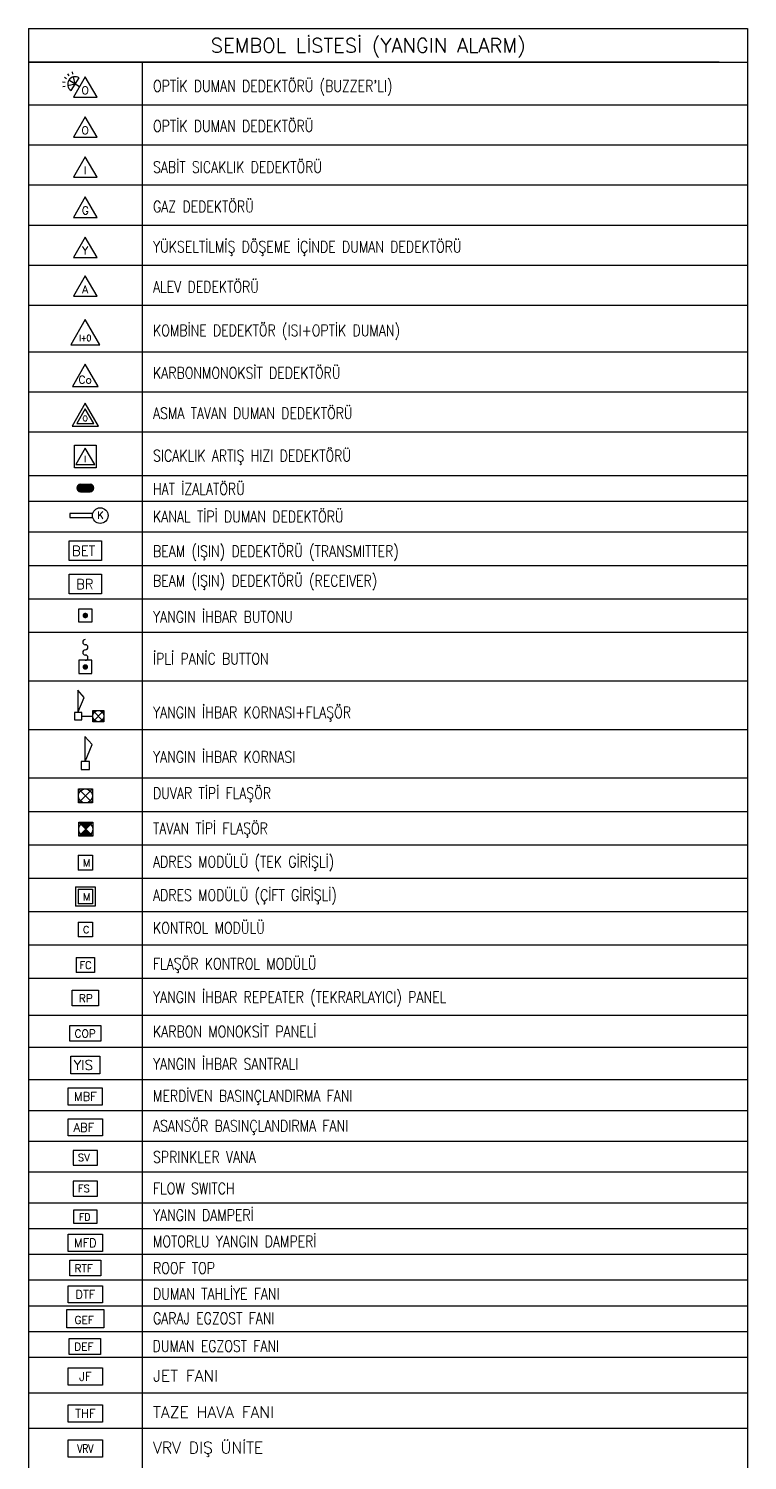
# Model space of a CAD drawing. Header units: metres. Extents: x -19121 to 152404, y -12107 to 29421.
# Drawn here: x -13294 to -10779, y 23747 to 28755 of the extents above; entities that cross this region are included whole.
import ezdxf
from ezdxf.enums import TextEntityAlignment as Align

# ---------------------------------------------------------------- set-up
doc = ezdxf.new("R2010")
doc.units = ezdxf.units.M
doc.header["$LTSCALE"] = 50
doc.header["$MEASUREMENT"] = 0
doc.linetypes.add('DASHDOT', pattern=[25.4, 12.7, -6.35, 0, -6.35])
for name, color, linetype, lineweight in [('E-ADRES MODÜLÜ (TEK GİRİŞLİ)', 7, 'Continuous', 30), ('E-ADRES MODÜLÜ (ÇİFT GİRİŞLİ)', 7, 'Continuous', 30), ('E-ALEV DEDEKTÖRÜ', 7, 'Continuous', 30), ('E-ASANSÖR BASINÇLANDIRMA FANI', 7, 'Continuous', 30), ('E-ASMA TAVAN DUMAN DEDEKTÖRÜ', 7, 'Continuous', 30), ('E-DUMAN EGZOST FANI', 7, 'Continuous', 30), ('E-DUMAN TAHLİYE FANI', 7, 'Continuous', 30), ('E-DUVAR TİPİ FLAŞÖR', 7, 'Continuous', 30), ('E-FLAŞÖR KONTROL MODÜLÜ', 7, 'Continuous', 30), ('E-FLOW SWITCH', 7, 'Continuous', 30), ('E-GARAJ EGZOST FANI', 7, 'Continuous', 30), ('E-GAZ DEDEKTÖRÜ', 7, 'Continuous', 30), ('E-HAT İZALATÖRÜ', 7, 'Continuous', 30), ('E-İPLİ PANİC BUTTON', 7, 'Continuous', 30), ('E-JET FAN', 7, 'Continuous', 30), ('E-KANAL TİPİ DUMAN DEDEKTÖRÜ', 7, 'Continuous', 30), ('E-KARBON MONOKSİT PANELİ', 7, 'Continuous', 30), ('E-KARBONMONOKSİT DEDEKTÖRÜ', 7, 'Continuous', 30), ('E-KOMBİNE DEDEKTÖR (ISI+OPTİK DUMAN)', 7, 'Continuous', 30), ('E-KONTROL MODÜLÜ', 7, 'Continuous', 30), ('E-MERDİVEN BASINÇLANDIRMA FANI', 7, 'Continuous', 30), ('E-MOTORLU YANGIN DAMPERİ', 7, 'Continuous', 30), ('E-OPTİK DUMAN DEDEKTÖRÜ', 7, 'Continuous', 30), ("E-OPTİK DUMAN DEDEKTÖRÜ (BUZZER'LI)", 7, 'Continuous', 30), ('E-SABİT SICAKLIK DEDEKTÖRÜ', 7, 'Continuous', 30), ('E-SICAKLIK ARTIŞ HIZI DEDEKTÖRÜ', 7, 'Continuous', 30), ('E-SPRINKLER VANA', 7, 'Continuous', 30), ('E-TAVAN TİPİ FLAŞÖR', 7, 'Continuous', 30), ('E-TAZE HAVA FANI', 7, 'Continuous', 30), ('E-VRV DIŞ ÜNİTE', 7, 'Continuous', 30), ('E-YANGIN', 7, 'Continuous', 30), ('E-YANGIN DAMPERİ', 7, 'Continuous', 30), ('E-YANGIN İHBAR BUTONU', 7, 'Continuous', 30), ('E-YANGIN İHBAR KORNASI', 7, 'Continuous', 30), ('E-YANGIN İHBAR KORNASI+FLAŞÖR', 7, 'Continuous', 30), ('E-YANGIN İHBAR REPEATER (TEKRARLAYICI) PANEL', 7, 'Continuous', 30), ('E-YANGIN İHBAR SANTRALI', 7, 'Continuous', 30), ('E-YAZI', 7, 'Continuous', 30), ('E-YÜKSELTİLMİŞ DÖŞEME İÇİNDE DUMAN DEDEKTÖRÜ', 7, 'Continuous', 30)]:
    doc.layers.add(name, color=color, linetype=linetype, lineweight=lineweight)
doc.styles.add('E-YAZI', font='txttw.shx', dxfattribs={"height": 200})
doc.styles.add('ROMANS8', font='Txttw.shx')

# ---------------------------------------------------------------- blocks, each defined once
blk = doc.blocks.new("100_OPTİK DUMAN DEDEKTÖRÜ (BUZZER'LI) 085")
at = {"layer": "E-OPTİK DUMAN DEDEKTÖRÜ (BUZZER'LI)", "color": 3}
for p, q in [((-3.55, 2.57), (-3.98, 2.64)), ((-3.29, 3.22), (-3.66, 3.45)), ((-2.81, 3.73), (-3.06, 4.08)), ((-1.03, 1.78), (-2.88, 2.96)), ((-2.17, 4.01), (-2.26, 4.44)), ((-1.78, 2.26), (-2.06, 3.54)), ((-3.53, 1.87), (-3.96, 1.77)), ((-1.78, 2.26), (-3.06, 1.97))]:
    blk.add_line(p, q, dxfattribs=at)
at = {"layer": "E-OPTİK DUMAN DEDEKTÖRÜ (BUZZER'LI)", "color": 4}
blk.add_line((-2.48, 1.15), (-1.07, 3.36), dxfattribs=at)
blk.add_lwpolyline([(2.06, 0), (0, 3.57), (-2.06, 0)], close=True, dxfattribs=at)
blk.add_arc((-1.78, 2.26), 1.31, 57.5754, 237.5754, dxfattribs=at)
at = {"layer": "E-OPTİK DUMAN DEDEKTÖRÜ (BUZZER'LI)", "color": 3, "style": 'E-YAZI'}
blk.add_text('O', height=1.36, dxfattribs=at).set_placement((-0.02, 1.2), align=Align.MIDDLE)
blk = doc.blocks.new('100_OPTİK DUMAN DEDEKTÖRÜ 085')
at = {"layer": 'E-OPTİK DUMAN DEDEKTÖRÜ', "color": 4}
blk.add_lwpolyline([(2.06, 0), (0, 3.57), (-2.06, 0)], close=True, dxfattribs=at)
at = {"layer": 'E-OPTİK DUMAN DEDEKTÖRÜ', "color": 3, "style": 'E-YAZI'}
blk.add_text('O', height=1.36, dxfattribs=at).set_placement((-0.02, 1.2), align=Align.MIDDLE)
blk = doc.blocks.new('100_SABİT SICAKLIK DEDEKTÖRÜ 085')
at = {"layer": 'E-SABİT SICAKLIK DEDEKTÖRÜ', "color": 4}
blk.add_lwpolyline([(2.06, 0), (0, 3.57), (-2.06, 0)], close=True, dxfattribs=at)
at = {"layer": 'E-SABİT SICAKLIK DEDEKTÖRÜ', "color": 3, "style": 'E-YAZI'}
blk.add_text('I', height=1.36, dxfattribs=at).set_placement((-0.02, 1.2), align=Align.MIDDLE)
blk = doc.blocks.new('100_GAZ DEDEKTÖRÜ 085')
at = {"layer": 'E-GAZ DEDEKTÖRÜ', "color": 4}
blk.add_lwpolyline([(2.06, 0), (0, 3.57), (-2.06, 0)], close=True, dxfattribs=at)
at = {"layer": 'E-GAZ DEDEKTÖRÜ', "color": 3, "style": 'E-YAZI'}
blk.add_text('G', height=1.36, dxfattribs=at).set_placement((-0.02, 1.2), align=Align.MIDDLE)
blk = doc.blocks.new('100_YÜKSELTİLMİŞ DÖŞEME İÇİNDE DUMAN DEDEKTÖRÜ 085')
at = {"layer": 'E-YÜKSELTİLMİŞ DÖŞEME İÇİNDE DUMAN DEDEKTÖRÜ', "color": 4}
blk.add_lwpolyline([(2.06, 0), (0, 3.57), (-2.06, 0)], close=True, dxfattribs=at)
at = {"layer": 'E-YÜKSELTİLMİŞ DÖŞEME İÇİNDE DUMAN DEDEKTÖRÜ', "color": 3, "style": 'E-YAZI'}
blk.add_text('Y', height=1.36, dxfattribs=at).set_placement((-0.02, 1.2), align=Align.MIDDLE)
blk = doc.blocks.new('100_KOMBİNE DEDEKTÖR (ISI+OPTİK DUMAN) 085')
at = {"layer": 'E-KOMBİNE DEDEKTÖR (ISI+OPTİK DUMAN)', "color": 4}
blk.add_lwpolyline([(2.55, 0), (0, 4.42), (-2.55, 0)], close=True, dxfattribs=at)
at = {"layer": 'E-KOMBİNE DEDEKTÖR (ISI+OPTİK DUMAN)', "color": 3, "style": 'E-YAZI', "width": 0.8}
blk.add_text('I+O', height=1.102, dxfattribs=at).set_placement((-0.02, 1.22), align=Align.MIDDLE)
blk = doc.blocks.new('100_KARBONMONOKSİT DEDEKTÖRÜ 085')
at = {"layer": 'E-KARBONMONOKSİT DEDEKTÖRÜ', "color": 4}
blk.add_lwpolyline([(2.26, 0), (0, 3.92), (-2.26, 0)], close=True, dxfattribs=at)
at = {"layer": 'E-KARBONMONOKSİT DEDEKTÖRÜ', "color": 3, "style": 'E-YAZI'}
blk.add_text('Co', height=1.36, dxfattribs=at).set_placement((-0.02, 1.2), align=Align.MIDDLE)
blk = doc.blocks.new('100_ASMA TAVAN DUMAN DEDEKTÖRÜ 085')
at = {"layer": 'E-ASMA TAVAN DUMAN DEDEKTÖRÜ', "color": 4}
blk.add_lwpolyline([(2.33, 0), (0, 4.04), (-2.33, 0)], close=True, dxfattribs=at)
at = {"layer": 'E-ASMA TAVAN DUMAN DEDEKTÖRÜ', "color": 3}
blk.add_lwpolyline([(1.48, 0.49), (0, 3.06), (-1.48, 0.49)], close=True, dxfattribs=at)
at = {"layer": 'E-ASMA TAVAN DUMAN DEDEKTÖRÜ', "color": 3, "style": 'E-YAZI'}
blk.add_text('O', height=0.979, dxfattribs=at).set_placement((-0.02, 1.35), align=Align.MIDDLE)
blk = doc.blocks.new('100_SICAKLIK ARTIŞ HIZI DEDEKTÖRÜ')
at = {"layer": 'E-SICAKLIK ARTIŞ HIZI DEDEKTÖRÜ', "color": 4}
for points in [[(-2.26, 4.64), (2.26, 4.64), (2.26, 0), (-2.26, 0)], [(1.94, 0.66), (0, 4.02), (-1.94, 0.66)]]:
    blk.add_lwpolyline(points, close=True, dxfattribs=at)
at = {"layer": 'E-SICAKLIK ARTIŞ HIZI DEDEKTÖRÜ', "color": 3, "style": 'E-YAZI'}
blk.add_text('I', height=1.28, dxfattribs=at).set_placement((-0.02, 1.79), align=Align.MIDDLE)
blk = doc.blocks.new('100_HAT İZALATÖRÜ')
at = {"layer": 'E-HAT İZALATÖRÜ', "color": 4}
for p, q in [((-1.01, 1.52), (-1.01, 0)), ((-1.01, 1.52), (1.01, 1.52)), ((-1.01, 0), (1.01, 0)), ((1.01, 1.52), (1.01, 0))]:
    blk.add_line(p, q, dxfattribs=at)
at = {"layer": 'E-HAT İZALATÖRÜ', "color": 4, "const_width": 0.758, "flags": 128}
for points in [[(-1.01, 1.14, 0.414214), (-1.39, 0.76, 0.414214), (-1.01, 0.38, 0.414214)], [(1.01, 1.14, -0.414214), (1.39, 0.76, -0.414214), (1.01, 0.38, -0.414214)]]:
    blk.add_lwpolyline(points, format="xyb", dxfattribs=at)
at = {"layer": 'E-HAT İZALATÖRÜ', "color": 4}
for centre, start, end in [((-1.01, 0.76), 90, 270), ((1.01, 0.76), 270, 90)]:
    blk.add_arc(centre, 0.758, start, end, dxfattribs=at)
blk.add_solid([(-1.01, 1.52), (1.01, 1.52), (-1.01, 0), (1.01, 0)], dxfattribs=at)
blk = doc.blocks.new('*U209')
at = {"layer": 'E-KANAL TİPİ DUMAN DEDEKTÖRÜ', "color": 4}
for p, q in [((-6.22, 0.42), (-6.22, -0.42)), ((-1.55, 0.42), (-6.22, 0.42)), ((-6.22, -0.42), (-1.55, -0.42))]:
    blk.add_line(p, q, dxfattribs=at)
blk.add_circle((0, 0), 1.61, dxfattribs=at)
at = {"layer": 'E-KANAL TİPİ DUMAN DEDEKTÖRÜ', "color": 3, "style": 'ROMANS8'}
blk.add_text('K', height=1.5, rotation=359.9592, dxfattribs=at).set_placement((0.06, 0.1), align=Align.MIDDLE)
blk = doc.blocks.new('100_SPRINKLER VANA')
at = {"layer": 'E-SPRINKLER VANA', "color": 4}
blk.add_lwpolyline([(-2.53, 0), (2.53, 0), (2.53, 3.05), (-2.53, 3.05)], close=True, dxfattribs=at)
at = {"layer": 'E-SPRINKLER VANA', "color": 3, "style": 'E-YAZI'}
blk.add_text('SV', height=1.505, dxfattribs=at).set_placement((-1.52, 0.82))
blk = doc.blocks.new('100_FLOW SWITCH')
at = {"layer": 'E-FLOW SWITCH', "color": 4}
blk.add_lwpolyline([(-2.53, 0), (2.53, 0), (2.53, 3.05), (-2.53, 3.05)], close=True, dxfattribs=at)
at = {"layer": 'E-FLOW SWITCH', "color": 3, "style": 'E-YAZI'}
blk.add_text('FS', height=1.505, dxfattribs=at).set_placement((-1.52, 0.82))
blk = doc.blocks.new('100_YANGIN DAMPERİ')
at = {"layer": 'E-YANGIN DAMPERİ', "color": 4}
blk.add_lwpolyline([(-2.35, 2.83), (2.35, 2.83), (2.35, 0), (-2.35, 0)], close=True, dxfattribs=at)
at = {"layer": 'E-YANGIN DAMPERİ', "color": 3, "style": 'E-YAZI'}
blk.add_text('FD', height=1.4, dxfattribs=at).set_placement((-1.28, 0.68))
blk = doc.blocks.new('BEAM (IŞIN) DEDEKTÖRÜ (TRANSMİTTER)')
at = {"layer": 'E-YANGIN', "color": 4}
blk.add_lwpolyline([(-33.6, 40.6), (33.6, 40.6), (33.6, 0), (-33.6, 0)], close=True, dxfattribs=at)
at = {"layer": 'E-YANGIN', "color": 3, "style": 'E-YAZI'}
blk.add_text('BET', height=20, dxfattribs=at).set_placement((-27.5, 9.7))
blk = doc.blocks.new('BEAM (IŞIN) DEDEKTÖR (RECİEVER)')
at = {"layer": 'E-YANGIN', "color": 4}
blk.add_lwpolyline([(-33.6, 40.6), (33.6, 40.6), (33.6, 0), (-33.6, 0)], close=True, dxfattribs=at)
at = {"layer": 'E-YANGIN', "color": 3, "style": 'E-YAZI'}
blk.add_text('BR', height=20, dxfattribs=at).set_placement((-19.1, 9.7))
blk = doc.blocks.new('100_YANGIN İHBAR BUTONU 085')
at = {"layer": 'E-YANGIN İHBAR BUTONU', "color": 4}
blk.add_lwpolyline([(-1.16, -1.16), (-1.16, 1.16), (1.16, 1.16), (1.16, -1.16)], close=True, dxfattribs=at)
at = {"layer": 'E-YANGIN İHBAR BUTONU', "color": 3, "const_width": 0.483}
blk.add_lwpolyline([(-0.24, 0, 1), (0.24, 0, 1)], format="xyb", close=True, dxfattribs=at)
blk = doc.blocks.new('100_İPLİ PANİC BUTTON')
at = {"layer": 'E-İPLİ PANİC BUTTON', "color": 4}
blk.add_lwpolyline([(1.36, 0), (1.36, 2.73), (-1.36, 2.73), (-1.36, 0)], close=True, dxfattribs=at)
at = {"layer": 'E-İPLİ PANİC BUTTON', "color": 3, "const_width": 0.569}
blk.add_lwpolyline([(0.28, 1.36, -1), (-0.28, 1.36, -1)], format="xyb", close=True, dxfattribs=at)
at = {"layer": 'E-İPLİ PANİC BUTTON', "color": 4}
for centre, start, end in [((0, 6.46), 90, 270), ((0, 5.4), 270, 90), ((0, 4.33), 90, 270), ((0, 3.26), 270, 90)]:
    blk.add_arc(centre, 0.533, start, end, dxfattribs=at)
blk = doc.blocks.new('100_YANGIN İHBAR KORNASI+FLAŞÖR 085')
at = {"layer": 'E-YANGIN İHBAR KORNASI+FLAŞÖR', "color": 4}
for p, q in [((0.56, 5.32), (0.56, 1.4)), ((1.69, 4.04), (0.56, 5.32)), ((0.58, 1.4), (1.69, 4.04)), ((-0.02, 1.4), (-0.02, 0.11)), ((1.27, 1.4), (-0.02, 1.4)), ((-0.02, 0.11), (1.27, 0.11)), ((1.27, 0.11), (1.27, 1.4)), ((1.27, 0.76), (3.17, 0.76)), ((3.17, 1.74), (5.13, -0.22))]:
    blk.add_line(p, q, dxfattribs=at)
blk.add_lwpolyline([(3.17, -0.22), (3.17, 1.74), (5.13, 1.74), (5.13, -0.22)], close=True, dxfattribs=at)
blk.add_lwpolyline([(5.13, 1.74), (3.17, -0.22)], dxfattribs=at)
blk.add_circle((4.15, 0.76), 0.979, dxfattribs=at)
blk = doc.blocks.new('100_YANGIN İHBAR KORNASI')
at = {"layer": 'E-YANGIN İHBAR KORNASI', "color": 4}
for p, q in [((-0.08, 6.8), (-0.08, 1.68)), ((1.4, 5.14), (-0.08, 6.8)), ((-0.05, 1.68), (1.4, 5.14)), ((-0.84, 1.68), (-0.84, 0)), ((0.84, 1.68), (-0.84, 1.68)), ((-0.84, 0), (0.84, 0)), ((0.84, 0), (0.84, 1.68))]:
    blk.add_line(p, q, dxfattribs=at)
blk = doc.blocks.new('100_DUVAR TİPİ FLAŞÖR 085')
at = {"layer": 'E-DUVAR TİPİ FLAŞÖR', "color": 4}
blk.add_line((-1.22, 2.45), (1.22, 0), dxfattribs=at)
blk.add_lwpolyline([(-1.22, 0), (-1.22, 2.45), (1.22, 2.45), (1.22, 0)], close=True, dxfattribs=at)
blk.add_lwpolyline([(1.22, 2.45), (-1.22, 0)], dxfattribs=at)
blk.add_circle((0, 1.22), 1.22, dxfattribs=at)
blk = doc.blocks.new('100_TAVAN TİPİ FLAŞÖR 085')
at = {"layer": 'E-TAVAN TİPİ FLAŞÖR', "color": 4}
blk.add_line((-1.224, 0), (1.224, 2.448), dxfattribs=at)
blk.add_lwpolyline([(1.224, 0), (-1.224, 0), (-1.224, 2.448), (1.224, 2.448)], close=True, dxfattribs=at)
blk.add_lwpolyline([(-1.224, 2.448), (1.224, 0)], dxfattribs=at)
blk.add_circle((0, 1.224), 1.224, dxfattribs=at)
for points in [[(0, 1.224), (-1.224, 2.448), (1.224, 2.448)], [(-1.224, 0), (0, 1.224), (1.224, 0)]]:
    blk.add_solid(points, dxfattribs=at)
blk = doc.blocks.new('100_ADRES MODÜLÜ (TEK GİRİŞLİ) 085')
at = {"layer": 'E-ADRES MODÜLÜ (TEK GİRİŞLİ)', "color": 4}
for p, q in [((-1.27, 2.59), (1.27, 2.59)), ((-1.27, 2.59), (-1.27, 0)), ((1.27, 2.59), (1.27, 0)), ((1.27, 0), (-1.27, 0))]:
    blk.add_line(p, q, dxfattribs=at)
at = {"layer": 'E-ADRES MODÜLÜ (TEK GİRİŞLİ)', "color": 3, "style": 'E-YAZI'}
blk.add_text('M', height=1.27, dxfattribs=at).set_placement((-0.42, 0.62))
blk = doc.blocks.new('100_ADRES MODÜLÜ (ÇİFT GİRİŞLİ)')
at = {"layer": 'E-ADRES MODÜLÜ (ÇİFT GİRİŞLİ)', "color": 4}
for p, q in [((-1.99, 4.03), (1.99, 4.03)), ((-1.99, 4.03), (-1.99, 0)), ((1.99, 4.03), (1.99, 0)), ((1.99, 0), (-1.99, 0))]:
    blk.add_line(p, q, dxfattribs=at)
at = {"layer": 'E-ADRES MODÜLÜ (ÇİFT GİRİŞLİ)', "color": 3}
for p, q in [((-1.5, 3.54), (1.5, 3.54)), ((-1.5, 3.54), (-1.5, 0.5)), ((1.5, 3.54), (1.5, 0.5)), ((1.5, 0.5), (-1.5, 0.5))]:
    blk.add_line(p, q, dxfattribs=at)
at = {"layer": 'E-ADRES MODÜLÜ (ÇİFT GİRİŞLİ)', "color": 3, "style": 'E-YAZI'}
blk.add_text('M', height=1.5, dxfattribs=at).set_placement((-0.49, 1.22))
blk = doc.blocks.new('100_KONTROL MODÜLÜ 085')
at = {"layer": 'E-KONTROL MODÜLÜ', "color": 4}
for p, q in [((-1.27, 2.59), (1.27, 2.59)), ((-1.27, 2.59), (-1.27, 0)), ((1.27, 2.59), (1.27, 0)), ((1.27, 0), (-1.27, 0))]:
    blk.add_line(p, q, dxfattribs=at)
at = {"layer": 'E-KONTROL MODÜLÜ', "color": 3, "style": 'E-YAZI'}
blk.add_text('C', height=1.27, dxfattribs=at).set_placement((-0.42, 0.62))
blk = doc.blocks.new('100_FLAŞÖR KONTROL MODÜLÜ')
at = {"layer": 'E-FLAŞÖR KONTROL MODÜLÜ', "color": 4}
for p, q in [((-1.63, 2.59), (1.63, 2.59)), ((-1.63, 2.59), (-1.63, 0)), ((1.63, 2.59), (1.63, 0)), ((1.63, 0), (-1.63, 0))]:
    blk.add_line(p, q, dxfattribs=at)
at = {"layer": 'E-FLAŞÖR KONTROL MODÜLÜ', "color": 3, "style": 'E-YAZI'}
blk.add_text('FC', height=1.275, dxfattribs=at).set_placement((-1.03, 0.62))
blk = doc.blocks.new('100_YANGIN İHBAR REPEATER (TEKRARLAYICI) PANEL')
at = {"layer": 'E-YANGIN İHBAR REPEATER (TEKRARLAYICI) PANEL', "color": 4}
blk.add_lwpolyline([(-2.69, 3.25), (2.69, 3.25), (2.69, 0), (-2.69, 0)], close=True, dxfattribs=at)
at = {"layer": 'E-YANGIN İHBAR REPEATER (TEKRARLAYICI) PANEL', "color": 3, "style": 'E-YAZI'}
blk.add_text('RP', height=1.6, dxfattribs=at).set_placement((-1.34, 0.77))
blk = doc.blocks.new('100_KARBON MONOKSİT PANELİ')
at = {"layer": 'E-KARBON MONOKSİT PANELİ', "color": 4}
blk.add_lwpolyline([(-3.22, 0), (-3.22, 3.25), (3.22, 3.25), (3.22, 0)], close=True, dxfattribs=at)
at = {"layer": 'E-KARBON MONOKSİT PANELİ', "color": 3, "style": 'E-YAZI'}
blk.add_text('COP', height=1.6, dxfattribs=at).set_placement((-2.23, 0.77))
blk = doc.blocks.new('100_YANGIN İHBAR SANTRALI')
at = {"layer": 'E-YANGIN İHBAR SANTRALI', "color": 4}
blk.add_lwpolyline([(-3.01, 3.64), (3.01, 3.64), (3.01, 0), (-3.01, 0)], close=True, dxfattribs=at)
at = {"layer": 'E-YANGIN İHBAR SANTRALI', "color": 3, "style": 'E-YAZI'}
blk.add_text('YIS', height=2, dxfattribs=at).set_placement((-2.37, 0.81))
blk = doc.blocks.new('100_MERDİVEN BASINÇLANDIRMA FANI')
at = {"layer": 'E-MERDİVEN BASINÇLANDIRMA FANI', "color": 4}
blk.add_lwpolyline([(-3.22, 0), (-3.22, 3.25), (3.22, 3.25), (3.22, 0)], close=True, dxfattribs=at)
at = {"layer": 'E-MERDİVEN BASINÇLANDIRMA FANI', "color": 3, "style": 'E-YAZI'}
blk.add_text('MBF', height=1.6, dxfattribs=at).set_placement((0, 1.62), align=Align.MIDDLE_CENTER)
blk = doc.blocks.new('E-ROOF TOP')
at = {"layer": 'E-DUMAN TAHLİYE FANI', "color": 4}
blk.add_lwpolyline([(-32.2, 0), (-32.2, 32.5), (32.2, 32.5), (32.2, 0)], close=True, dxfattribs=at)
at = {"layer": 'E-DUMAN TAHLİYE FANI', "color": 3, "style": 'E-YAZI'}
blk.add_text('RTF', height=16, dxfattribs=at).set_placement((-22.3, 7.7))
blk = doc.blocks.new('100_ASANSÖR BASINÇLANDIRMA FANI')
at = {"layer": 'E-ASANSÖR BASINÇLANDIRMA FANI', "color": 4}
blk.add_lwpolyline([(-2.9, 0), (-2.9, 2.92), (2.9, 2.92), (2.9, 0)], close=True, dxfattribs=at)
at = {"layer": 'E-ASANSÖR BASINÇLANDIRMA FANI', "color": 3, "style": 'E-YAZI'}
blk.add_text('ABF', height=1.44, dxfattribs=at).set_placement((-2, 0.7))
blk = doc.blocks.new('A$C4053522B')
at = {"layer": 'E-TAZE HAVA FANI', "color": 4}
blk.add_lwpolyline([(-35, 0), (-35, 35.3), (35, 35.3), (35, 0)], close=True, dxfattribs=at)
at = {"layer": 'E-TAZE HAVA FANI', "color": 3, "style": 'E-YAZI'}
blk.add_text('THF', height=17.38, dxfattribs=at).set_placement((0, 17.6), align=Align.MIDDLE_CENTER)
blk = doc.blocks.new('A$C32AC39E3')
at = {"layer": 'E-DUMAN TAHLİYE FANI', "color": 4}
blk.add_lwpolyline([(-35, 0), (-35, 35.3), (35, 35.3), (35, 0)], close=True, dxfattribs=at)
at = {"layer": 'E-DUMAN TAHLİYE FANI', "color": 3, "style": 'E-YAZI'}
blk.add_text('DTF', height=17.38, dxfattribs=at).set_placement((0, 17.6), align=Align.MIDDLE_CENTER)
blk = doc.blocks.new('A$C47E2680B')
at = {"layer": 'E-VRV DIŞ ÜNİTE', "color": 4}
blk.add_lwpolyline([(-35, 0), (-35, 35.3), (35, 35.3), (35, 0)], close=True, dxfattribs=at)
at = {"layer": 'E-VRV DIŞ ÜNİTE', "color": 3, "style": 'E-YAZI', "width": 0.8}
blk.add_text('VRV', height=17.38, dxfattribs=at).set_placement((0, 17.6), align=Align.MIDDLE_CENTER)
blk = doc.blocks.new('A$C023E13E7')
at = {"layer": 'E-JET FAN', "color": 4}
blk.add_lwpolyline([(-35, 0), (-35, 35.3), (35, 35.3), (35, 0)], close=True, dxfattribs=at)
at = {"layer": 'E-JET FAN', "color": 3, "style": 'E-YAZI'}
blk.add_text('JF', height=17.38, dxfattribs=at).set_placement((0, 17.6), align=Align.MIDDLE_CENTER)
blk = doc.blocks.new('A$C273B43C7')
at = {"layer": 'E-MOTORLU YANGIN DAMPERİ', "color": 4}
blk.add_lwpolyline([(-35, 0), (-35, 35.3), (35, 35.3), (35, 0)], close=True, dxfattribs=at)
at = {"layer": 'E-MOTORLU YANGIN DAMPERİ', "color": 3, "style": 'E-YAZI'}
blk.add_text('MFD', height=17.38, dxfattribs=at).set_placement((0, 17.6), align=Align.MIDDLE_CENTER)
blk = doc.blocks.new('100_DUMAN EGZOST FANI 1')
at = {"layer": 'E-DUMAN EGZOST FANI', "color": 4}
blk.add_lwpolyline([(-3.22, 0), (-3.22, 3.25), (3.22, 3.25), (3.22, 0)], close=True, dxfattribs=at)
at = {"layer": 'E-DUMAN EGZOST FANI', "color": 3, "style": 'E-YAZI'}
blk.add_text('DEF', height=1.6, dxfattribs=at).set_placement((-2.23, 0.77))
blk = doc.blocks.new('10_ALEV DEDEKTÖRÜ')
at = {"layer": 'E-ALEV DEDEKTÖRÜ', "color": 4}
blk.add_lwpolyline([(41.2, -35.7), (0, 35.7), (-41.2, -35.7)], close=True, dxfattribs=at)
at = {"layer": 'E-ALEV DEDEKTÖRÜ', "color": 3, "style": 'E-YAZI'}
blk.add_text('A', height=27.2, dxfattribs=at).set_placement((-0.4, -11.6), align=Align.MIDDLE)

msp = doc.modelspace()

# ---------------------------------------------------------------- linework, layer by layer
at = {"layer": 'E-GARAJ EGZOST FANI', "color": 4}
msp.add_lwpolyline([(-13160, 24209.9), (-13160, 24274.8), (-13031.1, 24274.8), (-13031.1, 24209.9)], close=True, dxfattribs=at)
at = {"layer": 'E-YAZI', "color": 4}
for p, q in [((-13294, 28755), (-13294, 21612.5)), ((-13294, 28755), (-10779.4, 28755)), ((-10779.4, 28755), (-10779.4, 21612.5)), ((-13294, 28637.2), (-10779.4, 28637.2)), ((-10878.3, 28637.2), (-13294, 28637.2))]:
    msp.add_line(p, q, dxfattribs=at)
at = {"layer": 'E-YAZI', "color": 7}
for p, q in [((-13294, 28637.2), (-10779.4, 28637.2)), ((-12897.1, 28637.2), (-12897.1, 21612.5)), ((-10779.4, 28487.4), (-13294, 28487.4)), ((-10779.4, 28347.1), (-13294, 28347.1)), ((-10779.4, 28206.9), (-13294, 28206.9)), ((-10779.4, 28066.7), (-13294, 28066.7)), ((-10779.4, 27926.5), (-13294, 27926.5)), ((-10779.4, 27786.3), (-13294, 27786.3)), ((-10779.4, 27623.4), (-13294, 27623.4)), ((-10779.4, 27483.2), (-13294, 27483.2)), ((-10779.4, 27343.7), (-13294, 27343.7)), ((-10779.4, 27191.2), (-13294, 27191.2)), ((-10779.4, 27101.2), (-13294, 27101.2)), ((-10779.4, 26993.7), (-13294, 26993.7))]:
    msp.add_line(p, q, dxfattribs=at)
at = {"layer": 'E-YAZI', "color": 7, "linetype": 'Continuous'}
for p, q in [((-13294, 26877), (-10779.4, 26877)), ((-13294, 26760.3), (-10779.4, 26760.3)), ((-13294, 26643.6), (-10779.4, 26643.6)), ((-13294, 26473.6), (-10779.4, 26473.6)), ((-13294, 26303.6), (-10779.4, 26303.6)), ((-13294, 26133.6), (-10779.4, 26133.6)), ((-13294, 26016.9), (-10779.4, 26016.9)), ((-13294, 25900.2), (-10779.4, 25900.2)), ((-13294, 25783.4), (-10779.4, 25783.4)), ((-13294, 25666.7), (-10779.4, 25666.7)), ((-13294, 25550), (-10779.4, 25550)), ((-13294, 25433.3), (-10779.4, 25433.3)), ((-13294, 25304.3), (-10779.4, 25304.3)), ((-13294, 25191.6), (-10779.4, 25191.6)), ((-13294, 25078.5), (-10779.4, 25078.5)), ((-13294, 24970.9), (-10779.4, 24970.9)), ((-13294, 24863.2), (-10779.4, 24863.2)), ((-13294, 24755.6), (-10779.4, 24755.6)), ((-13294, 24648), (-10779.4, 24648)), ((-13294, 24557.8), (-10779.4, 24557.8)), ((-13294, 24467.7), (-10779.4, 24467.7)), ((-13294, 24377.6), (-10779.4, 24377.6)), ((-13294, 24287.5), (-10779.4, 24287.5)), ((-13294, 24197.3), (-10779.4, 24197.3)), ((-13294, 24107.2), (-10779.4, 24107.2)), ((-13294, 23983.2), (-10779.4, 23983.2)), ((-13294, 23859.2), (-10779.4, 23859.2))]:
    msp.add_line(p, q, dxfattribs=at)

# ---------------------------------------------------------------- block references
at = {"layer": 'E-ADRES MODÜLÜ (TEK GİRİŞLİ)', "xscale": 20, "yscale": 20, "zscale": 20}
msp.add_blockref('100_ADRES MODÜLÜ (TEK GİRİŞLİ) 085', (-13095.6, 25811.4), dxfattribs=at)
at = {"layer": 'E-ADRES MODÜLÜ (ÇİFT GİRİŞLİ)', "xscale": 17, "yscale": 17, "zscale": 17}
msp.add_blockref('100_ADRES MODÜLÜ (ÇİFT GİRİŞLİ)', (-13095.6, 25684.7), dxfattribs=at)
at = {"layer": 'E-ALEV DEDEKTÖRÜ', "color": 4, "linetype": 'DASHDOT'}
msp.add_blockref('10_ALEV DEDEKTÖRÜ', (-13095.6, 27854.3), dxfattribs=at)
at = {"layer": 'E-ASANSÖR BASINÇLANDIRMA FANI', "xscale": 20.52184110231603, "yscale": 20.52184110231603, "zscale": 20.52184110231603}
msp.add_blockref('100_ASANSÖR BASINÇLANDIRMA FANI', (-13095.6, 24881.8), dxfattribs=at)
at = {"layer": 'E-ASMA TAVAN DUMAN DEDEKTÖRÜ', "xscale": 20, "yscale": 20, "zscale": 20}
msp.add_blockref('100_ASMA TAVAN DUMAN DEDEKTÖRÜ 085', (-13095.6, 27364.3), dxfattribs=at)
at = {"layer": 'E-DUMAN EGZOST FANI', "xscale": 17, "yscale": 17, "zscale": 17}
msp.add_blockref('100_DUMAN EGZOST FANI 1', (-13097.2, 24117.4), dxfattribs=at)
at = {"layer": 'E-DUMAN TAHLİYE FANI', "color": 6, "xscale": 1.7, "yscale": 1.7, "zscale": 1.7}
msp.add_blockref('E-ROOF TOP', (-13095.6, 24391.6), dxfattribs=at)
at = {"layer": 'E-DUMAN TAHLİYE FANI', "color": 1, "linetype": 'Continuous', "ltscale": 100, "xscale": 1.7, "yscale": 1.7, "zscale": 1.7}
msp.add_blockref('A$C32AC39E3', (-13095.6, 24297.3), dxfattribs=at)
at = {"layer": 'E-DUVAR TİPİ FLAŞÖR', "xscale": 20, "yscale": 20, "zscale": 20}
msp.add_blockref('100_DUVAR TİPİ FLAŞÖR 085', (-13095.5, 26046.4), dxfattribs=at)
at = {"layer": 'E-FLAŞÖR KONTROL MODÜLÜ', "xscale": 20, "yscale": 20, "zscale": 20}
msp.add_blockref('100_FLAŞÖR KONTROL MODÜLÜ', (-13095.6, 25453.7), dxfattribs=at)
at = {"layer": 'E-FLOW SWITCH', "xscale": 17, "yscale": 17, "zscale": 17}
msp.add_blockref('100_FLOW SWITCH', (-13095.6, 24671.2), dxfattribs=at)
at = {"layer": 'E-GAZ DEDEKTÖRÜ', "xscale": 20, "yscale": 20, "zscale": 20}
msp.add_blockref('100_GAZ DEDEKTÖRÜ 085', (-13095.6, 28094.9), dxfattribs=at)
at = {"layer": 'E-HAT İZALATÖRÜ', "xscale": 17, "yscale": 17, "zscale": 17}
msp.add_blockref('100_HAT İZALATÖRÜ', (-13095.6, 27135.1), dxfattribs=at)
at = {"layer": 'E-İPLİ PANİC BUTTON', "xscale": 17, "yscale": 17, "zscale": 17}
msp.add_blockref('100_İPLİ PANİC BUTTON', (-13095.6, 26499.1), dxfattribs=at)
at = {"layer": 'E-JET FAN', "linetype": 'Continuous', "ltscale": 100, "xscale": 1.7, "yscale": 1.7, "zscale": 1.7}
msp.add_blockref('A$C023E13E7', (-13095.6, 24009.9), dxfattribs=at)
at = {"layer": 'E-KANAL TİPİ DUMAN DEDEKTÖRÜ', "xscale": 17, "yscale": 17, "zscale": 17}
msp.add_blockref('*U209', (-13043.5, 27051.7), dxfattribs=at)
at = {"layer": 'E-KARBON MONOKSİT PANELİ', "xscale": 17, "yscale": 17, "zscale": 17}
msp.add_blockref('100_KARBON MONOKSİT PANELİ', (-13095.6, 25213), dxfattribs=at)
at = {"layer": 'E-KARBONMONOKSİT DEDEKTÖRÜ', "color": 4, "xscale": 20, "yscale": 20, "zscale": 20}
msp.add_blockref('100_KARBONMONOKSİT DEDEKTÖRÜ 085', (-13095.6, 27502.9), dxfattribs=at)
at = {"layer": 'E-KOMBİNE DEDEKTÖR (ISI+OPTİK DUMAN)', "xscale": 20, "yscale": 20, "zscale": 20}
msp.add_blockref('100_KOMBİNE DEDEKTÖR (ISI+OPTİK DUMAN) 085', (-13095.6, 27648.6), dxfattribs=at)
at = {"layer": 'E-KONTROL MODÜLÜ', "xscale": 20, "yscale": 20, "zscale": 20}
msp.add_blockref('100_KONTROL MODÜLÜ 085', (-13095.6, 25577.9), dxfattribs=at)
at = {"layer": 'E-MERDİVEN BASINÇLANDIRMA FANI', "xscale": 18.46965699208443, "yscale": 18.46965699208443, "zscale": 18.46965699208443}
msp.add_blockref('100_MERDİVEN BASINÇLANDIRMA FANI', (-13095.6, 24989.4), dxfattribs=at)
at = {"layer": 'E-MOTORLU YANGIN DAMPERİ', "linetype": 'Continuous', "ltscale": 100, "xscale": 1.7, "yscale": 1.7, "zscale": 1.7}
msp.add_blockref('A$C273B43C7', (-13095.6, 24477.5), dxfattribs=at)
at = {"layer": 'E-OPTİK DUMAN DEDEKTÖRÜ', "xscale": 20, "yscale": 20, "zscale": 20}
msp.add_blockref('100_OPTİK DUMAN DEDEKTÖRÜ 085', (-13095.6, 28375.3), dxfattribs=at)
at = {"layer": "E-OPTİK DUMAN DEDEKTÖRÜ (BUZZER'LI)", "xscale": 20, "yscale": 20, "zscale": 20}
msp.add_blockref("100_OPTİK DUMAN DEDEKTÖRÜ (BUZZER'LI) 085", (-13095.6, 28515.5), dxfattribs=at)
at = {"layer": 'E-SABİT SICAKLIK DEDEKTÖRÜ', "xscale": 20, "yscale": 20, "zscale": 20}
msp.add_blockref('100_SABİT SICAKLIK DEDEKTÖRÜ 085', (-13095.6, 28235.1), dxfattribs=at)
at = {"layer": 'E-SICAKLIK ARTIŞ HIZI DEDEKTÖRÜ', "xscale": 17, "yscale": 17, "zscale": 17}
msp.add_blockref('100_SICAKLIK ARTIŞ HIZI DEDEKTÖRÜ', (-13095.6, 27218.8), dxfattribs=at)
at = {"layer": 'E-SPRINKLER VANA', "xscale": 17, "yscale": 17, "zscale": 17}
msp.add_blockref('100_SPRINKLER VANA', (-13095.6, 24778.9), dxfattribs=at)
at = {"layer": 'E-TAVAN TİPİ FLAŞÖR', "xscale": 20, "yscale": 20, "zscale": 20}
msp.add_blockref('100_TAVAN TİPİ FLAŞÖR 085', (-13094.1, 25929.7), dxfattribs=at)
at = {"layer": 'E-TAZE HAVA FANI', "color": 1, "linetype": 'Continuous', "ltscale": 100, "xscale": 1.7, "yscale": 1.7, "zscale": 1.7}
msp.add_blockref('A$C4053522B', (-13095.6, 23880.6), dxfattribs=at)
at = {"layer": 'E-VRV DIŞ ÜNİTE', "color": 1, "linetype": 'Continuous', "ltscale": 100, "xscale": 1.7, "yscale": 1.7, "zscale": 1.7}
msp.add_blockref('A$C47E2680B', (-13095.6, 23757.9), dxfattribs=at)
at = {"layer": 'E-YANGIN', "xscale": 1.7, "yscale": 1.7, "zscale": 1.7}
for name, p in [('BEAM (IŞIN) DEDEKTÖRÜ (TRANSMİTTER)', (-13095.6, 26894.8)), ('BEAM (IŞIN) DEDEKTÖR (RECİEVER)', (-13095.6, 26778.1))]:
    msp.add_blockref(name, p, dxfattribs=at)
at = {"layer": 'E-YANGIN DAMPERİ', "xscale": 17, "yscale": 17, "zscale": 17}
msp.add_blockref('100_YANGIN DAMPERİ', (-13095.6, 24574.6), dxfattribs=at)
at = {"layer": 'E-YANGIN İHBAR BUTONU', "xscale": 20, "yscale": 20, "zscale": 20}
msp.add_blockref('100_YANGIN İHBAR BUTONU 085', (-13095.6, 26702), dxfattribs=at)
at = {"layer": 'E-YANGIN İHBAR KORNASI', "xscale": 17, "yscale": 17, "zscale": 17}
msp.add_blockref('100_YANGIN İHBAR KORNASI', (-13095.6, 26163.1), dxfattribs=at)
at = {"layer": 'E-YANGIN İHBAR KORNASI+FLAŞÖR', "xscale": 20, "yscale": 20, "zscale": 20}
msp.add_blockref('100_YANGIN İHBAR KORNASI+FLAŞÖR 085', (-13133.1, 26334.9), dxfattribs=at)
at = {"layer": 'E-YANGIN İHBAR REPEATER (TEKRARLAYICI) PANEL', "xscale": 17, "yscale": 17, "zscale": 17}
msp.add_blockref('100_YANGIN İHBAR REPEATER (TEKRARLAYICI) PANEL', (-13095.6, 25336.3), dxfattribs=at)
at = {"layer": 'E-YANGIN İHBAR SANTRALI', "xscale": 17, "yscale": 17, "zscale": 17}
msp.add_blockref('100_YANGIN İHBAR SANTRALI', (-13095.6, 25098.7), dxfattribs=at)
at = {"layer": 'E-YÜKSELTİLMİŞ DÖŞEME İÇİNDE DUMAN DEDEKTÖRÜ', "xscale": 20, "yscale": 20, "zscale": 20}
msp.add_blockref('100_YÜKSELTİLMİŞ DÖŞEME İÇİNDE DUMAN DEDEKTÖRÜ 085', (-13095.6, 27954.7), dxfattribs=at)

# ---------------------------------------------------------------- texts
at = {"layer": 'E-GARAJ EGZOST FANI', "color": 3, "style": 'E-YAZI'}
msp.add_text('GEF', height=27.2, dxfattribs=at).set_placement((-13133.4, 24224.3))
at = {"layer": 'E-YAZI', "color": 4, "style": 'E-YAZI'}
msp.add_text('SEMBOL LİSTESİ (YANGIN ALARM)', height=50, dxfattribs=at).set_placement((-12106.2, 28696.1), align=Align.MIDDLE_CENTER)
at = {"layer": 'E-YAZI', "color": 3, "style": 'E-YAZI', "width": 0.8}
for s, p in [("OPTİK DUMAN DEDEKTÖRÜ (BUZZER'LI)", (-12858.7, 28534.5)), ('OPTİK DUMAN DEDEKTÖRÜ', (-12858.7, 28394.3)), ('SABİT SICAKLIK DEDEKTÖRÜ', (-12858.7, 28250.6)), ('GAZ DEDEKTÖRÜ', (-12858.7, 28112.6)), ('YÜKSELTİLMİŞ DÖŞEME İÇİNDE DUMAN DEDEKTÖRÜ', (-12858.7, 27971.8)), ('ALEV DEDEKTÖRÜ', (-12858.7, 27831.5)), ('KOMBİNE DEDEKTÖR (ISI+OPTİK DUMAN)', (-12858.7, 27679.2)), ('KARBONMONOKSİT DEDEKTÖRÜ', (-12858.7, 27530.9)), ('ASMA TAVAN DUMAN DEDEKTÖRÜ', (-12858.7, 27389.6)), ('SICAKLIK ARTIŞ HIZI DEDEKTÖRÜ', (-12858.7, 27241.1)), ('HAT İZALATÖRÜ', (-12858.7, 27124.7)), ('KANAL TİPİ DUMAN DEDEKTÖRÜ', (-12858.7, 27028)), ('BEAM (IŞIN) DEDEKTÖRÜ (TRANSMITTER)', (-12858.7, 26906.7)), ('BEAM (IŞIN) DEDEKTÖRÜ (RECEIVER)', (-12858.7, 26803.6)), ('YANGIN İHBAR BUTONU', (-12858.7, 26677.2)), ('İPLİ PANİC BUTTON', (-12858.7, 26530.6)), ('YANGIN İHBAR KORNASI+FLAŞÖR', (-12858.7, 26343)), ('YANGIN İHBAR KORNASI', (-12858.7, 26187.6)), ('DUVAR TİPİ FLAŞÖR', (-12858.7, 26060.5)), ('TAVAN TİPİ FLAŞÖR', (-12858.7, 25937.3)), ('ADRES MODÜLÜ (TEK GİRİŞLİ)', (-12858.7, 25820.6)), ('ADRES MODÜLÜ (ÇİFT GİRİŞLİ)', (-12858.7, 25703.9)), ('KONTROL MODÜLÜ', (-12858.7, 25589.2)), ('FLAŞÖR KONTROL MODÜLÜ', (-12858.7, 25463.8)), ('YANGIN İHBAR REPEATER (TEKRARLAYICI) PANEL', (-12858.7, 25347)), ('KARBON MONOKSİT PANELİ', (-12858.7, 25226.4)), ('YANGIN İHBAR SANTRALI', (-12858.7, 25113.3)), ('MERDİVEN BASINÇLANDIRMA FANI', (-12858.7, 25001.7)), ('ASANSÖR BASINÇLANDIRMA FANI', (-12858.7, 24896.8)), ('SPRINKLER VANA', (-12858.7, 24787.8)), ('FLOW SWITCH', (-12858.7, 24677.7)), ('YANGIN DAMPERİ', (-12858.7, 24584.4)), ('MOTORLU YANGIN DAMPERİ', (-12858.7, 24492.3)), ('ROOF TOP', (-12858.7, 24399.2)), ('DUMAN TAHLİYE FANI', (-12858.7, 24309.1)), ('GARAJ EGZOST FANI', (-12858.7, 24223.3)), ('DUMAN EGZOST FANI', (-12860.3, 24126.4))]:
    msp.add_text(s, height=40, dxfattribs=at).set_placement(p)
at = {"layer": 'E-YAZI', "color": 3, "style": 'E-YAZI'}
for s, p in [('JET FANI', (-12858.7, 24022.6)), ('TAZE HAVA FANI', (-12858.7, 23894.8)), ('VRV DIŞ ÜNİTE', (-12858.7, 23770.8))]:
    msp.add_text(s, height=40, dxfattribs=at).set_placement(p)

doc.saveas('drawing.dxf')
